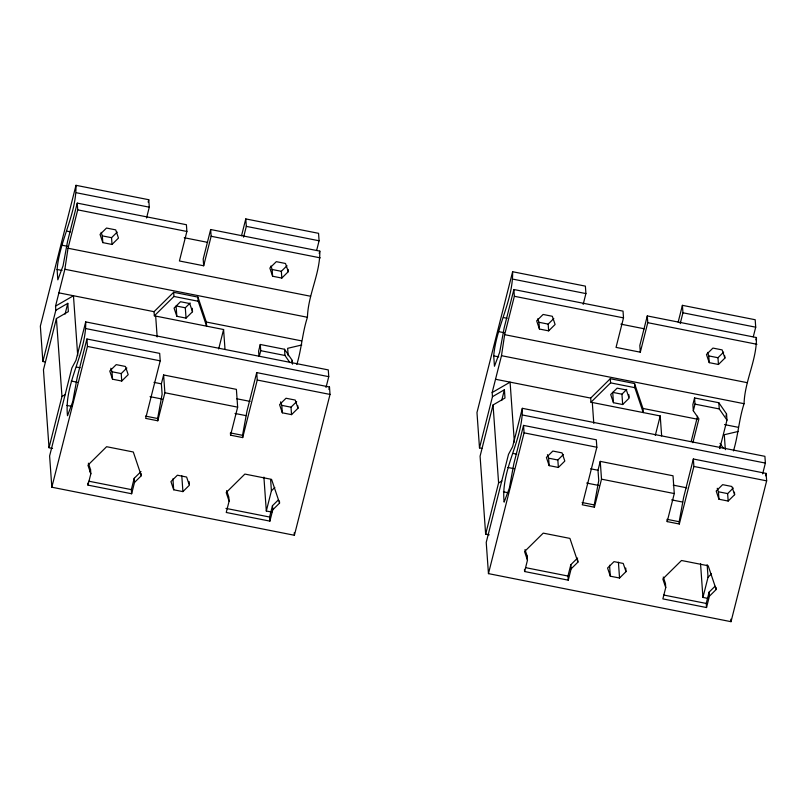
<?xml version="1.0" encoding="UTF-8"?>
<svg xmlns="http://www.w3.org/2000/svg" width="807" height="807" viewBox="0 0 807 807"><rect width="100%" height="100%" fill="white"/><g stroke="black" fill="none" stroke-linecap="round" stroke-linejoin="round"><path stroke-width="1.21" d="M45.242 361.97L42.872 361.506L55.834 310.271L55.542 306.135L64.863 269.266L68.02 248.243L77.724 209.86L77.25 203.112L186.407 224.719L186.881 231.468L179.416 260.974L203.677 265.775L211.141 236.269L210.657 229.521L319.814 251.118C320.228 273.523 308.072 294.626 307.437 317.272C302.343 332.867 301.606 348.846 296.835 364.471M481.87 448.389L479.499 447.915L492.462 396.691L492.169 392.545L501.49 355.685L504.647 334.663L514.352 296.28L513.877 289.521L623.034 311.129L623.508 317.877L616.044 347.393L640.304 352.195L647.769 322.679L647.285 315.93L756.441 337.538C756.855 359.942 744.7 381.045 744.064 403.692C738.97 419.287 738.234 435.266 733.462 450.891M146.551 217.971L149.285 207.177L148.76 199.722L75.989 185.317C76.574 214.047 59.436 240.809 57.095 269.477L57.065 269.619M85.703 321.902L75.989 360.285L71.894 367.921L49.61 455.985L51.83 487.216L294.394 535.273L330.023 394.431L329.488 386.997L256.717 372.592L257.251 380.036L242.695 437.586L230.56 435.185L237.651 407.152L236.39 389.367L163.619 374.962L164.88 392.747L157.789 420.78L145.663 418.379L160.22 360.84L159.685 353.385L86.914 338.99L77.21 377.363L72.731 401.715L67.506 415.726C63.874 383.194 86.369 354.021 85.703 321.902L328.278 369.909L328.752 376.667L326.018 387.461M157.789 420.78L157.627 418.51L162.116 394.169L161.37 383.839L163.619 374.962M242.695 437.586L242.534 435.316L247.013 410.965L256.717 372.592M583.179 304.38L585.912 293.587L585.388 286.132L512.616 271.727C513.202 300.456 496.063 327.218 493.723 355.887L493.692 356.028M522.331 408.322L512.616 446.695L508.511 454.331L486.228 542.395L488.457 573.626L731.021 621.683L766.65 480.851L766.115 473.406L693.344 459.001L693.879 466.456L679.323 524.005L667.187 521.604L674.279 493.561L673.018 475.787L600.247 461.382L601.508 479.166L594.416 507.2L582.291 504.799L596.847 447.249L596.312 439.805L523.541 425.4L513.837 463.773L509.358 488.124L504.133 502.146C500.501 469.613 522.997 440.43 522.331 408.322L764.905 456.328L765.379 463.077L762.645 473.87M594.416 507.2L594.255 504.93L598.744 480.579L597.997 470.249L600.247 461.382M679.323 524.005L679.161 521.726L683.64 497.374L693.344 459.001M75.989 185.317L40.35 326.129L42.872 361.506M77.25 203.112L67.536 241.495L63.047 265.846L57.832 279.837L57.095 269.477L62.028 270.446M55.834 310.271L67.778 303.331L68.363 311.613L56.419 318.543L43.457 369.777L49.015 447.714L52.576 448.42M65.054 314.115L67.778 303.331M49.015 447.714L61.968 396.509L56.419 318.543M51.83 487.216L87.449 346.425L86.914 338.99M148.145 202.113L148.76 199.722M89.97 471.924L90.545 469.654L88.367 463.178M141.003 471.591L134.204 478.299L134.507 482.435L131.642 493.753L87.973 485.118L90.838 473.79L90.545 469.654M131.642 493.753L131.339 489.617L134.204 478.299M210.657 229.521L203.193 259.027L203.677 265.775M241.535 235.705L245.782 218.919L318.553 233.324L319.088 240.779L316.657 250.372M243.583 237.167L246.317 226.374L245.782 218.919M218.667 348.997L223.589 329.528L154.349 315.819L154.056 311.684L173.656 292.305L197.917 297.107L206.32 322.023L206.612 326.159L198.209 301.253L197.917 297.107M292.517 364.149L292.255 360.426L284.538 349.28L260.278 344.478L258.603 351.116L258.946 356.079M259.319 356.22L260.722 350.682L260.278 344.478M226.636 490.595L228.815 497.072L229.107 501.157L226.242 512.475L269.901 521.12L272.766 509.802L272.473 505.707L278.425 499.836M319.219 253.499L319.814 251.118M291.65 362.797L292.255 360.426M271.868 512.102L266.31 511.002L271.414 490.827L270.607 479.519M269.901 521.12L269.609 517.035L272.473 505.707M328.883 389.398L329.488 386.997M512.616 271.727L476.977 412.548L479.499 447.915M513.877 289.521L504.163 327.904L499.674 352.255L494.459 366.247L493.723 355.887L498.645 356.865M492.462 396.691L504.405 389.751L504.99 398.022L493.047 404.963L480.084 456.197L485.643 534.123L489.203 534.829M501.682 400.534L504.405 389.751M485.643 534.123L498.595 482.929L493.047 404.963M488.457 573.626L524.076 432.845L523.541 425.4M526.598 558.333L527.173 556.073L524.994 549.597M577.63 558L570.831 564.708L571.134 568.844L568.269 580.172L524.6 571.527L527.465 560.209L527.173 556.073M568.269 580.172L567.967 576.037L570.831 564.708M647.285 315.93L639.82 345.446L640.304 352.195M678.162 322.114L682.409 305.339L755.181 319.733L755.715 327.188L753.284 336.781M680.21 323.587L682.944 312.793L682.409 305.339M655.294 435.417L660.217 415.938L590.976 402.229L590.684 398.093L610.284 378.725L634.544 383.527L642.947 408.443L643.24 412.579L634.837 387.663L634.544 383.527M719.592 446.089L719.763 448.571L726.976 420.084L726.532 413.88L718.815 402.733L694.565 397.932L692.88 404.579L693.324 410.783L698.912 418.863L692.88 442.71M693.324 410.783L694.998 404.136L694.565 397.932M691.236 441.278L697.571 416.23M663.263 577.005L665.442 583.481L665.735 587.577L662.87 598.895L706.529 607.54L709.393 596.212L709.101 592.126L715.052 586.255M725.927 416.251L726.532 413.88M755.846 339.908L756.441 337.538M708.496 598.512L702.937 597.422L708.042 577.237L707.154 564.678M706.529 607.54L706.236 603.444L709.101 592.126M765.51 475.807L766.115 473.406M121.746 381.035L128.192 374.66L125.428 366.459L116.218 364.633L109.762 371.008L112.526 379.209L121.746 381.035L121.211 373.58L126.86 368.002M291.539 414.637L297.995 408.261L295.231 400.06L286.011 398.244L279.565 404.62L282.329 412.811L291.539 414.637L291.014 407.192L296.663 401.614M558.373 467.445L564.819 461.069L562.055 452.878L552.845 451.052L546.389 457.428L549.153 465.629L558.373 467.445L557.839 460L563.488 454.422M728.166 501.056L734.622 494.681L731.858 486.48L722.638 484.654L716.192 491.029L718.956 499.23L728.166 501.056L727.642 493.602L733.291 488.023M112.022 244.45L118.478 238.075L115.714 229.874L106.494 228.048L100.038 234.423L102.812 242.625L112.022 244.45L111.548 237.692L117.186 232.113M154.349 315.819L173.959 296.451L173.656 292.305M186.044 318.119L192.5 311.744L189.736 303.543L180.516 301.717L174.06 308.092L176.824 316.294L186.044 318.119L185.307 307.78L190.149 302.998M281.825 278.062L288.27 271.687L285.507 263.486L276.297 261.66L269.841 268.035L272.605 276.236L281.825 278.062L281.34 271.313L286.989 265.735M134.507 482.435L141.296 475.727L141.144 473.659M182.917 491.614L189.373 485.239L186.609 477.038L177.389 475.212L170.933 481.587L173.697 489.788L182.917 491.614L181.787 475.797M271.414 490.827L274.814 487.468M272.766 509.802L279.565 503.094L279.414 501.046M548.649 330.86L555.105 324.485L552.341 316.283L543.121 314.458L536.665 320.833L539.429 329.034L548.649 330.86L548.175 324.111L553.814 318.533M590.976 402.229L610.576 382.861L610.284 378.725M622.671 404.529L629.127 398.154L626.363 389.963L617.143 388.137L610.687 394.512L613.451 402.703L622.671 404.529L621.935 394.189L626.777 389.408M718.452 364.471L724.898 358.096L722.134 349.895L712.924 348.079L706.468 354.455L709.232 362.646L718.452 364.471L717.968 357.723L723.617 352.145M571.134 568.844L577.923 562.136L577.772 560.068M626 571.649L623.236 563.447L614.016 561.632L607.56 568.007L610.324 576.198L619.544 578.024L626 571.649L625.738 568.007M708.042 577.237L711.441 573.888M709.393 596.212L716.192 589.503L716.041 587.456M55.542 306.135L73.457 295.735L154.056 311.684M61.968 396.509L65.226 394.623M492.169 392.545L510.085 382.145L514.352 442.085M498.595 482.929L501.853 481.033M301.768 344.993L287.655 348.321L288.18 355.786M738.395 431.412L724.283 434.731L725.342 449.66M76.514 192.782L149.285 207.177M246.317 226.374L319.088 240.779M513.141 279.192L585.912 293.587M682.944 312.793L755.715 327.188M514.352 296.28L623.508 317.877M647.769 322.679L756.926 344.286M77.724 209.86L186.881 231.468M211.141 236.269L320.298 257.867M184.248 237.732L207.681 242.372M620.876 324.152L644.309 328.792M101.137 232.355L102.328 235.876L111.548 237.692M270.94 265.967L272.12 269.488L281.34 271.313M537.765 318.775L538.955 322.286L548.175 324.111M707.568 352.387L708.748 355.897L717.968 357.723M66.799 231.135L70.502 231.871M503.427 317.544L507.129 318.281M61.584 245.126L67.748 246.347M498.212 331.536L504.375 332.756M68.02 248.243L310.584 296.25M504.647 334.663L747.211 382.669M64.863 269.266L307.437 317.272M501.49 355.685L744.064 403.692M173.959 296.451L198.209 301.253M610.576 382.861L634.837 387.663M694.998 404.136L719.259 408.937L726.976 420.084M185.307 307.78L176.097 305.954L176.824 316.294M621.935 394.189L612.725 392.363L613.451 402.703M206.32 322.023L301.475 340.857M495.528 379.26L590.684 398.093M642.947 408.443L697.319 419.196M724.504 424.583L738.102 427.276M58.901 292.85L73.457 295.735L77.724 355.665M260.722 350.682L284.972 355.483L289.884 362.575M86.188 328.651L328.752 376.667M522.815 415.07L765.379 463.077M87.449 346.425L160.22 360.84M257.251 380.036L330.023 394.431M524.076 432.845L596.847 447.249M693.879 466.456L766.65 480.851M110.811 368.244L111.991 371.765L121.211 373.58M717.241 488.265L718.422 491.776L727.642 493.602M280.614 401.846L281.794 405.366L291.014 407.192M547.439 454.664L548.619 458.174L557.839 460M76.473 367.034L80.165 367.77M153.986 382.377L161.37 383.839M236.602 398.729L250.14 401.402M513.101 453.453L516.793 454.18M590.613 468.796L597.997 470.249M673.23 485.138L686.767 487.821M164.88 392.747L237.651 407.152M601.508 479.166L674.279 493.561M71.248 381.055L77.401 382.276M150.052 396.651L162.368 399.092M235.019 413.466L246.095 415.655M507.875 467.465L514.029 468.685M586.679 483.06L598.996 485.501M671.646 499.876L682.722 502.075M145.502 416.109L157.627 418.51M242.534 435.316L230.399 432.915L230.56 435.185M582.129 502.529L594.255 504.93M679.161 521.726L667.026 519.325L667.187 521.604M66.769 405.396L71.692 406.375M503.397 491.816L508.319 492.795M88.891 481.214L131.339 489.617M225.95 508.39L269.609 517.035M525.518 567.634L567.967 576.037M663.788 595.041L706.236 603.444M720.026 443.376L723.526 448.43M716.192 589.503L708.183 565.768L681.501 560.492L662.819 578.942L665.735 587.577M577.923 562.136L569.924 538.4L543.232 533.124L524.56 551.574L527.465 560.209M279.565 503.094L271.555 479.358L244.874 474.072L226.192 492.532L229.107 501.157M141.296 475.727L133.296 451.991L106.605 446.705L87.933 465.165L90.838 473.79M724.747 355.847L724.898 358.096M734.451 492.189L734.622 494.681M718.815 402.733L719.259 408.937M730.839 619.181L731.021 621.683M708.748 355.897L709.232 362.646M718.422 491.776L718.956 499.23M700.526 563.508L702.937 597.422M660.217 415.938L661.649 435.951M628.885 394.714L629.046 397.004M618.414 562.217L619.544 578.024M609.547 565.253L610.324 576.198M592.298 402.491L593.791 423.372M538.955 322.286L539.429 329.034M548.619 458.174L549.153 465.629M524.459 569.46L524.6 571.527M288.119 269.437L288.27 271.687M297.823 405.78L297.995 408.261M284.538 349.28L284.972 355.483M294.212 532.771L294.394 535.273M272.12 269.488L272.605 276.236M281.794 405.366L282.329 412.811M263.899 477.098L266.31 511.002M223.589 329.528L225.012 349.431M192.258 308.294L192.5 311.744M189.11 481.587L189.282 484.018M172.92 478.844L173.697 489.788M155.67 316.082L157.163 336.963M102.328 235.876L102.812 242.625M111.991 371.765L112.526 379.209M87.832 483.05L87.973 485.118"/></g></svg>
